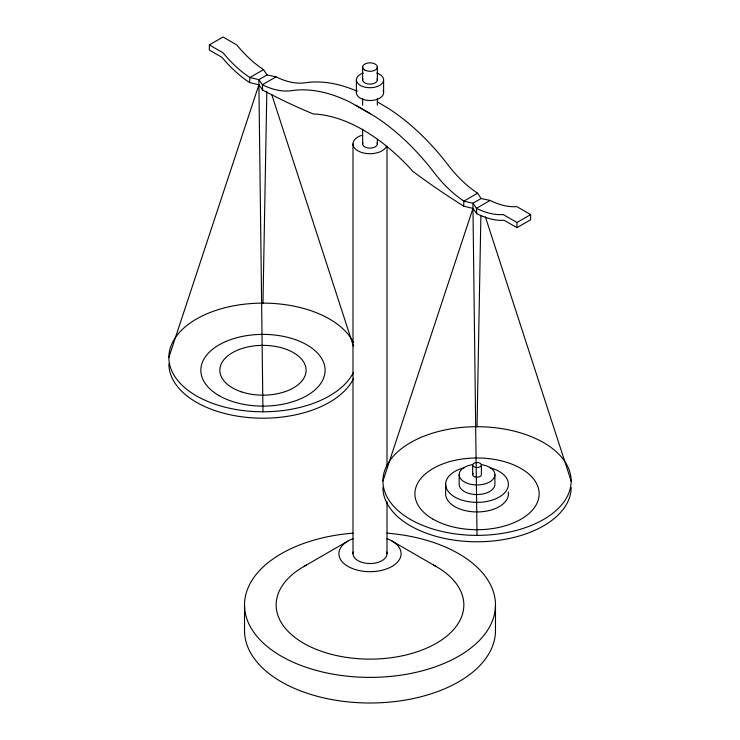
<?xml version="1.0" encoding="UTF-8"?>
<svg xmlns="http://www.w3.org/2000/svg" width="740" height="740" viewBox="0 0 740 740"><rect width="100%" height="100%" fill="white"/><g stroke="black" fill="none" stroke-linecap="round" stroke-linejoin="round"><path stroke-width="1.11" d="M262.968 303.123L266.835 91.686M477.032 426.703L480.889 215.275M249.574 82.519L249.87 77.524A89.115 51.449 60 0 1 223.129 52.855L209.355 44.909L209.355 50.08L222.009 57.387L226.912 63.011A95.46 55.111 60 0 0 249.574 82.519L258.898 84.832L262.672 90.076A742.054 428.423 60 0 0 313.251 113.969A166.593 96.182 60 0 1 413.05 171.588A742.054 428.423 60 0 0 463.638 206.099L472.962 208.421L476.736 213.666A95.46 55.111 60 0 0 499.389 220.326L504.291 220.363L516.955 227.67L530.645 219.762L530.645 214.591L516.871 206.636A89.115 51.449 60 0 1 490.13 200.429L481.102 198.542L477.624 193.205A89.115 51.449 60 0 1 448.2 165.14A178.229 102.906 60 0 0 389.351 109.002L377.335 101.815M463.638 206.099L463.934 201.113A89.115 51.449 60 0 1 434.51 173.04A178.229 102.906 60 0 0 375.652 116.901L350.649 102.472A178.229 102.906 60 0 0 291.8 90.65A89.115 51.449 60 0 1 262.376 84.739L258.898 79.661L249.87 77.524L263.56 69.625L267.038 74.953L276.066 76.84A89.115 51.449 60 0 0 305.49 82.751A178.229 102.906 60 0 1 357.078 91.177M168.859 357.457L258.898 84.832L258.898 79.661L267.038 74.953M382.922 481.037L472.962 208.421L472.962 203.25L481.102 198.542M209.355 44.909L223.045 37L236.819 44.955A89.115 51.449 60 0 0 263.56 69.625M276.066 76.84L262.376 84.739L262.672 90.076M477.624 193.205L463.934 201.113L472.962 203.25L476.44 208.329L476.736 213.666M490.13 200.429L476.44 208.329A89.115 51.449 60 0 0 503.182 214.544L516.955 222.49L530.645 214.591M303.65 566.637L348.013 541.023M355.811 105.2L370.5 113.673M391.987 541.023L436.35 566.637M485.375 216.876L571.141 481.037M271.673 94.378L353.517 346.496M472.962 208.421L477.032 535.371M258.898 84.832L262.968 411.782M516.955 222.49L516.955 227.67M495.476 604.941L495.476 630.554A125.476 72.446 0 0 1 370 703A125.476 72.446 0 0 1 244.524 630.554L244.524 604.941M494.903 474.636L494.903 484.238A17.871 10.314 0 0 1 477.032 494.56A17.871 10.314 0 0 1 459.161 484.238L459.161 474.636M481.398 465.035A4.366 2.516 0 0 1 474.849 467.218A4.366 2.516 0 0 1 474.849 462.852A4.366 2.516 0 0 1 481.398 465.035L481.398 474.636A4.366 2.516 0 0 1 475.903 477.069A4.366 2.516 0 0 1 473.249 473.378M472.666 465.035L472.666 474.636M445.665 484.238L445.665 493.848A31.367 18.111 0 0 0 478.669 511.932A31.367 18.111 0 0 0 508.232 491.952M387.002 146.215L387.002 467.134M387.002 501.766L387.002 553.714M383.607 79.874L383.607 92.676M377.372 67.062L377.372 79.874M377.372 98.365L377.372 105.2M377.372 139.351L377.372 143.902M362.628 67.062L362.628 79.874M362.628 98.365L362.628 105.2M362.628 129.102L362.628 143.902M356.393 79.874L356.393 92.676M352.999 143.902L352.999 553.714M481.657 464.674A17.871 10.314 0 0 1 491.665 480.556A17.871 10.314 0 0 1 462.398 480.556A17.871 10.314 0 0 1 472.407 464.674M489.575 467.643A31.367 18.111 0 0 1 501.794 495.356A31.367 18.111 0 0 1 452.26 495.356A31.367 18.111 0 0 1 464.48 467.643M571.141 487.447A94.109 54.335 0 0 1 477.032 541.773A94.109 54.335 0 0 1 382.922 487.447M386.743 552.012A17.002 9.814 0 0 1 370 563.529A17.002 9.814 0 0 1 353.257 552.012M386.419 146.446A17.002 9.814 0 0 1 359.649 151.691A17.002 9.814 0 0 1 361.499 135.401M386.946 533.161A125.476 72.446 0 0 1 475.727 643.957A125.476 72.446 0 0 1 264.272 643.957A125.476 72.446 0 0 1 353.054 533.161M383.135 90.641A13.607 7.853 0 0 1 370 100.529A13.607 7.853 0 0 1 356.865 90.641M377.113 78.773A7.372 4.255 0 0 1 370 84.129A7.372 4.255 0 0 1 362.887 78.773M377.113 142.802A7.372 4.255 0 0 1 370 148.157A7.372 4.255 0 0 1 362.887 142.802M433.575 565.092A93.841 54.177 0 0 1 437.257 642.727A93.841 54.177 0 0 1 302.743 642.727A93.841 54.177 0 0 1 306.425 565.092M386.539 538.507A31.098 17.954 0 0 1 393.578 565.425A31.098 17.954 0 0 1 346.422 565.425A31.098 17.954 0 0 1 353.461 538.507M376.799 73.066A13.607 7.853 0 0 1 380.416 84.915A13.607 7.853 0 0 1 359.585 84.915A13.607 7.853 0 0 1 363.201 73.066M353.406 372.488A94.109 54.335 0 0 1 208.513 401.764A94.109 54.335 0 0 1 208.513 313.14A94.109 54.335 0 0 1 353.406 342.417M353.406 378.889A94.109 54.335 0 0 1 249.824 417.656A94.109 54.335 0 0 1 168.859 363.858M241.407 391.83A43.133 24.901 0 0 0 306.101 370.259A43.133 24.901 0 0 0 241.407 348.697A43.133 24.901 0 0 0 241.407 391.83M410.487 519.462A94.109 54.335 0 0 0 567.932 495.106A94.109 54.335 0 0 0 452.677 428.562A94.109 54.335 0 0 0 410.487 519.462M433.104 519.212A62.132 35.872 0 0 0 537.046 503.126A62.132 35.872 0 0 0 460.955 459.198A62.132 35.872 0 0 0 433.104 519.212M364.792 70.069A7.372 4.255 0 0 0 377.113 68.163A7.372 4.255 0 0 0 368.095 62.956A7.372 4.255 0 0 0 364.792 70.069M219.04 395.623A62.132 35.872 0 0 0 322.982 379.546A62.132 35.872 0 0 0 246.892 335.608A62.132 35.872 0 0 0 219.04 395.623"/></g></svg>
